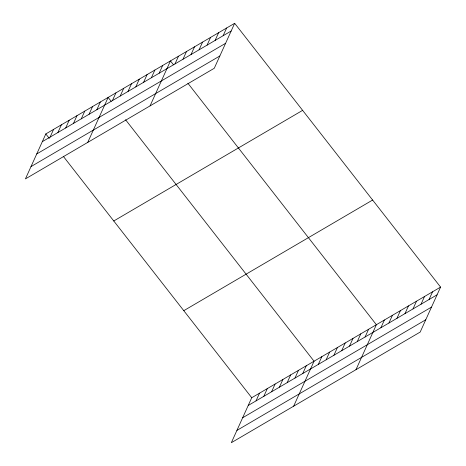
<?xml version="1.0" encoding="UTF-8"?>
<svg xmlns="http://www.w3.org/2000/svg" width="466" height="466" viewBox="0 0 466 466"><rect width="100%" height="100%" fill="white"/><g stroke="black" fill="none" stroke-linecap="round" stroke-linejoin="round"><path stroke-width="0.7" d="M234.666 23.3L45.819 133.934L25.42 178.903L214.267 68.275L234.666 23.3L440.58 287.097L420.181 332.066L231.334 442.7L251.733 397.725L440.58 287.097M50.107 137.091L53.607 129.367M57.895 132.53L61.401 124.806M65.683 127.969L69.189 120.24M73.477 123.403L76.977 115.679M81.265 118.842L84.771 111.112M89.053 114.275L92.559 106.551M96.846 109.714L100.347 101.99M87.736 142.398L108.141 97.423L111.188 101.332M112.422 100.586L115.929 92.862M120.216 96.019L123.717 88.295M128.004 91.458L131.511 83.734M135.792 86.897L139.299 79.168M143.586 82.331L147.087 74.607M151.374 77.77L154.875 70.04M159.162 73.203L162.669 65.479M150.058 105.887L170.457 60.912L173.509 64.821M174.977 63.941L178.484 56.211M183.004 59.234L186.511 51.51M191.031 54.534L194.538 46.81M199.058 49.833L202.559 42.109M207.085 45.132L210.585 37.408M215.106 40.431L218.612 32.702M223.132 35.725L226.639 28.001M256.02 400.888L259.527 393.164M263.814 396.327L267.315 388.603M271.602 391.76L275.103 384.036M279.39 387.199L282.897 379.475M287.178 382.633L290.685 374.909M294.972 378.072L298.473 370.348M302.76 373.511L306.267 365.781M293.656 406.189L314.055 361.22L125.564 119.745M318.342 364.383L321.843 356.653M326.13 359.816L329.637 352.092M333.918 355.255L337.425 347.531M341.712 350.688L345.213 342.964M349.5 346.127L353.001 338.403M357.288 341.561L360.795 333.837M365.076 337L368.583 329.276M355.972 369.684L376.371 324.709L187.88 83.233M380.897 327.732L384.398 320.008M388.918 323.031L392.424 315.307M396.945 318.33L400.451 310.606M404.971 313.63L408.478 305.906M412.998 308.929L416.505 301.199M421.025 304.222L424.526 296.498M429.052 299.522L432.553 291.798M42.319 141.658L231.159 31.024M36.738 153.949L225.585 43.315M30.995 166.612L219.841 55.978M113.774 220.983L302.615 110.355M183.785 310.676L372.625 200.042M248.232 405.455L437.073 294.821M242.658 417.746L431.499 307.111M236.914 430.409L425.755 319.775M45.819 133.934L49.303 138.396M63.242 156.256L251.733 397.725"/></g></svg>
